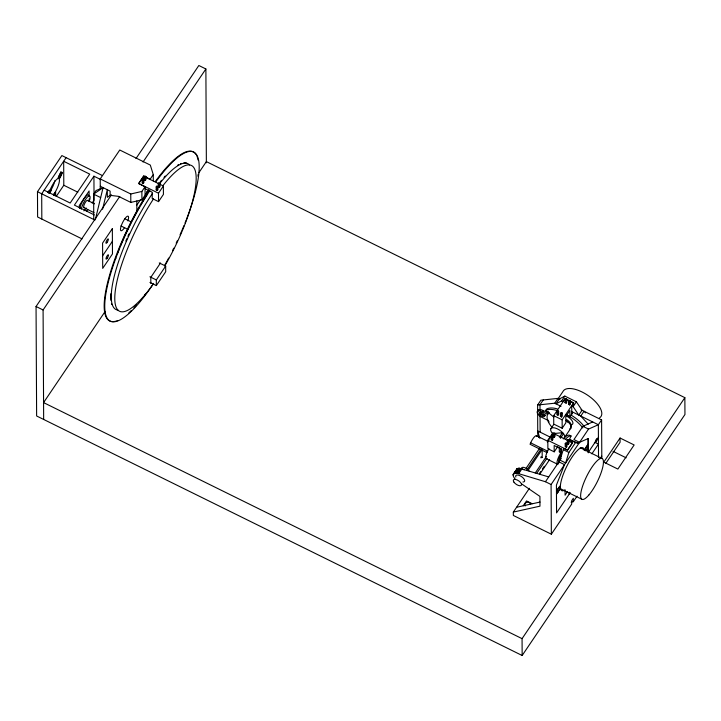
<?xml version="1.0" encoding="UTF-8"?>
<svg xmlns="http://www.w3.org/2000/svg" width="721" height="721" viewBox="0 0 721 721"><rect width="100%" height="100%" fill="white"/><g stroke="black" fill="none" stroke-linecap="round" stroke-linejoin="round"><path stroke-width="1.08" d="M514.956 478.744A8.129 3.632 34 0 1 513.136 475.04C513.334 472.336 516.957 472.94 518.687 473.67L545.455 481.736L551.087 484.521L551.349 534.207L513.352 515.461L513.334 512.09L529.403 488.297M537.965 411.385A5.687 2.542 34 0 1 543.301 410.61L548.402 413.133C546.464 415.26 546.951 418.261 547.789 420.74A22.757 10.184 34 0 0 551.754 426.985M95.487 219.022L103.076 187.64L96.073 190.515L93.631 194.129L93.766 219.49M102.589 209.207L107.303 189.731L107.339 197.311L110.142 195.328L118.568 196.373L130.807 202.412L141.92 199.861L145.092 195.166L145.047 186.739L138.576 183.549L143.623 176.077L150.094 179.268L153.267 174.572L150.301 165.073L119.758 150.013L100.228 178.925L100.282 189.416M48.857 193.255L49.83 190.056L47.703 191.921M563.254 449.661L560.028 460.169L565.652 462.945L568.878 452.437L575.556 442.55L578.846 443.433L569.923 439.774L569.112 440.982L572.627 442.721L567.58 450.192L564.065 448.453L563.254 449.661L568.878 452.437M530.647 442.82L530.07 444.271L546.96 452.599L547.536 451.157L530.638 442.829L530.836 442.388A8.129 2.127 -63.7 0 1 536.92 436.502M558.081 463.909L558.883 461.855L564.516 464.639L556.423 485.107L556.567 512.901L570.257 492.623M547.284 451.679L547.726 450.715M568.743 440.855L571.068 436.007L569.374 435.169A23.198 6.065 -63.7 0 0 563.263 438.9M542.165 457.475L540.804 457.79L541.174 456.627M82.041 238.903L37.609 216.985L37.474 191.723L61.889 155.574L102.301 175.509M66.116 157.656L41.692 193.805L41.827 219.067M49.235 192.976L51.407 189.767M53.462 195.058L55.634 191.849L55.643 195.22M56.238 196.463L63.799 185.27L63.673 161.27L89.71 174.112L70.171 203.034L44.134 190.191M100.895 179.628L93.928 176.194L74.398 205.115L94.289 214.93M86.493 211.397L87.755 209.532M92.162 202.998L94.054 200.195L93.928 176.194M198.825 172.779L206.359 161.612L684.86 397.659L684.95 414.503L522.157 655.497L36.627 415.981L36.05 306.497L111.476 194.841M135.99 158.548L198.843 65.503L205.882 68.973L206.368 162.82M43.657 419.451L43.089 309.967L119.767 196.445M143.028 162.018L205.882 68.973M142.118 179.971L142.767 179.006L143.894 179.565L143.912 182.593L143.254 183.558L142.127 183.008L142.118 179.971L143.245 180.529L143.254 183.558M144.182 176.915L144.831 175.951L145.957 176.501L145.975 179.538L145.327 180.502L144.2 179.944L144.182 176.915L145.309 177.465L145.327 180.502M143.245 180.529L143.894 179.565M145.309 177.465L145.957 176.501M141.92 199.861L141.875 191.444L145.047 186.739M102.643 255.748L112.413 241.292M136.828 205.143L140.496 199.717M145.173 195.04L148.832 189.623M156.187 186.919L156.836 185.955L157.962 186.505L157.98 189.542L157.331 190.506L156.205 189.947L156.187 186.919L157.313 187.469L157.331 190.506M158.26 183.855L158.908 182.891L160.035 183.449L160.044 186.478L159.395 187.442L158.269 186.883L158.26 183.855L159.377 184.414L159.395 187.442M157.313 187.469L157.962 186.505M159.377 184.414L160.035 183.449M156.205 189.947L156.854 188.983M158.269 186.883L158.926 185.919L158.908 182.891M158.503 193.219L163.379 185.991L143.677 176.266L138.792 183.494L158.503 193.219L158.539 201.637L152.212 198.518L152.176 192.201L145.137 188.731M158.539 201.637L163.424 194.409L163.379 185.991M105.167 311.418L43.575 402.606L522.067 638.653L522.157 655.497M160.486 263.03L150.797 277.369L150.833 283.353M149.941 282.425L156.34 285.579L156.313 279.937L165.668 266.085L159.269 262.922M156.34 285.579L165.704 271.727L165.668 266.085M538.65 437.503L537.758 434.33L537.605 405.022L540.858 400.2L557.973 398.398L559.983 399.38M543.246 399.948L539.993 404.769L540.02 410.24M547.663 420.208L542.823 417.81A5.687 2.542 34 0 1 537.091 412.169A5.687 2.542 34 0 1 542.48 411.817L543.364 410.655M553.845 417.162L545.761 410.393L546.743 408.951A23.198 10.373 34 0 1 557.234 408.852M537.605 405.022L554.719 403.21L557.973 398.398M558.027 398.821L562.912 391.593A22.757 10.184 34 0 1 589.03 396.18A22.757 10.184 34 0 1 599.493 417.901M561.587 400.921L564.84 396.099L576.385 401.795L582.045 410.267L578.783 415.089L573.123 406.617L571.717 405.923L573.754 402.913L565.03 398.605L562.993 401.615L561.587 400.921L555.99 403.841L559.244 399.019L564.84 396.099M513.289 474.238L516.993 468.803L519.273 468.244L548.717 476.923M513.172 474.616L517.327 468.578M513.136 475.04L515.848 471.02M514.47 473.228L517.723 468.407M566.156 414.954L569.914 416.801L569.878 410.483L565.814 416.513L565.841 422.83L562.182 428.247L553.737 424.083L553.692 415.666L565.093 398.794L573.528 402.958L573.546 405.067M514.929 473.111L518.183 468.29M515.452 473.057L518.705 468.235M556.855 411.628L557.504 410.664L558.631 411.222L558.64 414.251L557.991 415.215L556.864 414.656L556.855 411.628L557.973 412.187L557.991 415.215M564.994 399.578L565.643 398.614L566.769 399.173L566.787 402.201L566.129 403.165L565.003 402.606L564.994 399.578L566.12 400.137L566.129 403.165M516.02 473.057L519.273 468.244M516.633 473.129L519.895 468.308M557.973 412.187L558.631 411.222M566.12 400.137L566.769 399.173M517.29 473.246L520.544 468.425M565.003 402.606L565.661 401.642M517.975 473.427L521.229 468.614M518.687 473.67L521.941 468.848A8.129 3.632 34 0 1 524.14 469.867M560.424 413.394L561.073 412.43L562.2 412.98L562.218 416.017L561.569 416.981L560.442 416.423L560.424 413.394L561.551 413.944L561.569 416.981M568.563 401.345L569.22 400.38L570.338 400.93L570.356 403.967L569.707 404.932L568.581 404.373L568.563 401.345L569.689 401.894L569.707 404.932M550.853 428.734L553.809 424.354M561.551 413.944L562.2 412.98M569.689 401.894L570.338 400.93M568.581 404.373L569.23 403.409M526.123 468.244L539.723 448.111M526.871 470.047L541.083 449.003M547.825 440.279L552.71 433.051L572.411 442.766L567.526 450.003L547.825 440.279L547.87 448.705L554.197 451.824L557.865 446.407M528.078 470.317L541.065 451.085M547.257 441.928L550.348 437.35M551.583 435.52L552.827 433.691L562.479 432.672L563.48 433.754A8.129 3.632 34 0 1 564.597 437.286M562.182 428.247L562.137 419.829L573.528 402.958M551.141 436.755L551.79 435.79L552.917 436.349L552.935 439.377L552.286 440.342L551.159 439.792L551.141 436.755L552.268 437.314L552.286 440.342M553.205 433.7L553.863 432.735L554.99 433.285L554.999 436.322L554.35 437.286L553.223 436.728L553.205 433.7L554.332 434.249L554.35 437.286M552.268 437.314L552.917 436.349M554.332 434.249L554.99 433.285M573.123 406.617L576.385 401.795M569.914 416.801L572.357 413.187M535.261 472.967L546.401 456.483M559.388 437.25L562.479 432.672M536.884 473.129L546.797 458.475M560.388 438.332L563.498 433.754M539.506 473.346L540.705 471.57M542.507 468.902L544.301 466.244M539.714 474.256L549.609 459.601M565.048 436.746L570.969 427.986M523.248 505.736L526.501 500.924L532.134 503.7M565.21 443.694L565.868 442.73L566.994 443.289L567.003 446.326L566.355 447.281L565.228 446.732L565.21 443.694L566.336 444.253L566.355 447.281M567.283 440.639L567.932 439.675L569.058 440.234L569.076 443.262L568.427 444.226L567.301 443.667L567.283 440.639L568.409 441.189L568.427 444.226M566.336 444.253L566.994 443.289M568.409 441.189L569.058 440.234M567.301 443.667L567.95 442.703M545.455 481.736L561.19 458.448M592.716 421.956L582.901 426.309L573.943 439.567L579.576 442.343L588.165 438.539L588.246 452.418L598.412 437.368M551.087 484.521L588.525 429.085L598.349 424.732L601.602 419.919L581.009 409.753M556.45 491.001L559.712 486.179L559.721 489.55L556.468 494.372M584.938 448.832L588.201 444.01M586.047 450.589L588.21 447.38M591.878 453.833L598.448 444.109L594.699 442.252M567.409 491.749L565.084 495.192L565.066 490.794M600.169 458.538L601.792 456.132L601.602 419.919M551.349 534.207L571.699 504.078L571.681 500.716L573.303 498.301L573.321 501.672L571.104 502.186M573.321 501.672L577.034 496.174M620.069 438.026L603.792 462.125L617.87 469.065L634.147 444.965L620.069 438.026L620.096 442.234L605.694 463.549M522.067 638.653L684.86 397.659M547.446 414.485L549.258 412.511M516.993 468.803L516.389 470.218A8.129 3.632 34 0 0 516.434 470.678M565.057 489.694L564.426 490.217A23.901 6.246 -63.7 0 1 566.913 466.054A23.901 6.246 -63.7 0 1 584.253 450.49M103.076 187.64L93.631 194.129L100.67 197.599M100.228 178.925L130.762 193.994L141.875 191.444M516.587 507.269L540.029 502.059M513.334 512.09L539.966 506.169L539.921 496.408L521.499 483.8M554.719 403.21L561.01 406.32M571.753 411.619L598.349 424.732L598.52 457.637M100.264 186.252L110.115 191.119L110.142 195.328M582.901 426.309L588.525 429.085M553.692 415.666L562.137 419.829M542.553 411.853L547.59 414.341M540.975 414.07L543.787 415.458M613.03 451.346L626.152 457.826M63.799 185.27L77.814 192.192M87.547 200.393L94.541 203.845M124.49 218.616L131.483 222.068M569.923 439.774L575.556 442.55M568.166 439.54L570.149 440.522M580.252 447.723L602.044 458.466M550.051 437.034L537.74 430.96L539.831 438.359M83.987 207.702L93.973 212.623M120.93 225.925L127.923 229.377M536.406 435.7L548.33 441.576M37.474 191.723L94.974 220.085M559.307 447.399L559.325 451.86L561.019 452.698L560.992 448.237M546.266 458.673L557.522 464.234M149.905 276.783L156.313 279.937M560.244 488.604L582.027 499.347M36.05 306.497L43.089 309.967M585.497 412.854L584.01 411.24L580.756 416.062L588.183 424.146M563.732 434.078L563.218 433.366A8.129 3.632 34 0 0 552.998 427.724A8.129 3.632 34 0 0 552.692 433.7M588.165 438.539L588.246 452.824M571.717 405.923L571.762 414.341M569.22 400.38L569.23 402.399M569.175 492.2L569.184 494.218M561.235 455.293L561.199 448.985L554.17 445.506L554.197 451.824M542.156 449.733L542.192 457.294M540.047 415.72L540.137 432.14M153.267 174.572L153.303 180.89M146.606 191.732L146.624 195.941M143.623 176.077L143.632 178.186M136.81 200.934L136.864 211.46M130.762 193.994L130.807 202.412M89.116 196.617L89.089 191.002L79.319 205.467L79.328 207.711M89.125 198.87L89.143 201.114M601.792 456.132L601.81 458.376M115.324 259.542A81.293 21.242 -63.7 0 1 115.838 258.055M117.451 253.54A81.293 21.242 -63.7 0 1 118.019 252.017M118.307 251.25A81.293 21.242 -63.7 0 1 119.199 248.943M120.425 245.843A81.293 21.242 -63.7 0 1 123.724 238.029M124.066 237.245A81.293 21.242 -63.7 0 1 128.041 228.62M128.419 227.836A81.293 21.242 -63.7 0 1 130.726 223.159M131.907 220.842A81.293 21.242 -63.7 0 1 139.315 207.315M140.586 205.143A81.293 21.242 -63.7 0 1 144.452 198.834M144.885 198.149A81.293 21.242 -63.7 0 1 145.759 196.797M111.773 304.451A81.293 21.242 -63.7 0 1 111.494 303.532M110.908 300.36A81.293 21.242 -63.7 0 1 110.773 293.771M125.851 240.985A81.293 21.242 -63.7 0 1 126.878 238.633M127.932 236.281A81.293 21.242 -63.7 0 1 129.014 233.919M160.242 181.89A81.293 21.242 -63.7 0 1 161.504 180.331M164.009 177.402A81.293 21.242 -63.7 0 1 165.244 176.023M177.609 165.226A81.293 21.242 -63.7 0 1 178.601 164.667M180.484 163.775A81.293 21.242 -63.7 0 1 181.377 163.442M183.882 162.883A81.293 21.242 -63.7 0 1 186.748 163.189M163.045 185.513A81.293 21.242 -63.7 0 1 196.166 177.447A81.293 21.242 -63.7 0 1 164.749 266.013M153.095 284.245A81.293 21.242 -63.7 0 1 114.783 298.152A81.293 21.242 -63.7 0 1 153.519 198.861M159.521 183.774A81.293 21.242 -63.7 0 1 189.605 164.983M117.974 310.093A81.293 21.242 -63.7 0 1 116.288 268.807A81.293 21.242 -63.7 0 1 152.609 193.237M155.898 181.764A94.298 24.649 -63.7 0 1 196.04 153.997A94.298 24.649 -63.7 0 1 186.333 219.68M186.009 220.509A94.298 24.649 -63.7 0 1 185.027 222.996M184.017 225.493A94.298 24.649 -63.7 0 1 181.908 230.522M181.548 231.36A94.298 24.649 -63.7 0 1 180.07 234.731M177.375 240.625A94.298 24.649 -63.7 0 1 176.185 243.148M173.743 248.168A94.298 24.649 -63.7 0 1 172.499 250.665M168.642 258.082A94.298 24.649 -63.7 0 1 167.768 259.704M167.326 260.515A94.298 24.649 -63.7 0 1 164.649 265.328M153.618 283.38A94.298 24.649 -63.7 0 1 104.788 308.155A94.298 24.649 -63.7 0 1 149.842 190.578M155.339 181.485A94.298 24.649 -63.7 0 1 196.04 154.501M196.472 155.24A94.298 24.649 -63.7 0 1 196.869 156.06M197.23 156.944A94.298 24.649 -63.7 0 1 197.545 157.899M197.815 158.926A94.298 24.649 -63.7 0 1 198.05 160.017M198.131 174.437A94.298 24.649 -63.7 0 1 197.905 176.203M145.606 293.744A94.298 24.649 -63.7 0 1 144.678 294.979M136.521 305.001A94.298 24.649 -63.7 0 1 133.89 307.876M131.33 310.508A94.298 24.649 -63.7 0 1 128.834 312.869M117.703 320.521A94.298 24.649 -63.7 0 1 116.739 320.881M115.802 321.178A94.298 24.649 -63.7 0 1 107.997 280.974A94.298 24.649 -63.7 0 1 149.274 190.299M124.544 227.665A8.129 2.127 -63.7 0 1 120.533 228.521A8.129 2.127 -63.7 0 1 126.103 217.219A8.129 2.127 -63.7 0 1 127.887 220.887M81.293 209.234A8.94 2.334 -63.7 0 1 87.583 196.905A8.94 2.334 -63.7 0 1 89.188 201.574M86.114 207.918A8.94 2.334 -63.7 0 1 83.897 210.856M84.546 207.387A4.065 1.063 -63.7 0 1 84.528 203.845A4.065 1.063 -63.7 0 1 87.647 200.699M79.779 208.468A9.265 2.424 -63.7 0 1 84.429 198.158A9.265 2.424 -63.7 0 1 88.773 195.616M47.856 192.092A2.929 0.766 -63.7 0 1 48.884 192.84M54.922 180.583A10.977 2.866 -63.7 0 1 49.298 192.651M49.199 192.561A10.977 2.866 -63.7 0 1 55.968 180.079A10.977 2.866 -63.7 0 1 59.32 181.755A10.977 2.866 -63.7 0 1 53.525 194.733M53.751 194.823A2.929 0.766 -63.7 0 1 55.337 193.336A2.929 0.766 -63.7 0 1 54.958 195.706M49.524 192.741A2.929 0.766 -63.7 0 1 50.903 191.227M549.078 422.001A23.901 10.689 34 0 1 548.05 420.091M547.221 412.917A23.901 10.689 34 0 1 548.348 411.285M571.23 415.179A23.901 10.689 34 0 1 584.001 426.219M545.229 415.008A2.929 1.307 34 0 1 542.408 414.593A2.929 1.307 34 0 1 540.308 412.07M525.158 505.971A2.929 2.505 -0.3 0 1 526.69 502.366A2.929 2.505 -0.3 0 1 530.575 504.285M515.83 477.059A5.2 2.325 34 0 1 518.435 475.166A5.2 2.325 34 0 1 524.068 479.086A5.2 2.325 34 0 1 522.923 481.998M521.616 469.254A4.768 2.136 34 0 1 523.888 467.433A4.768 2.136 34 0 1 529.088 470.975M565.895 438.747A23.198 6.065 -63.7 0 1 571.068 436.007M557.82 464.252A8.129 2.127 -63.7 0 1 557.459 460.16A8.129 2.127 -63.7 0 1 561.371 452.184M559.325 451.86A8.129 2.127 -63.7 0 1 559.685 451.355M546.915 458.592A8.129 2.127 -63.7 0 1 545.869 455.933A8.129 2.127 -63.7 0 1 548.906 448.489M559.208 460.8A4.308 1.127 -63.7 0 1 559.244 458.313A4.308 1.127 -63.7 0 1 561.38 454.185M558.784 463.017A7.318 1.911 -63.7 0 1 561.479 455.339M545.761 410.393A23.198 10.373 34 0 1 557.928 410.808M565.967 420.37A8.129 3.632 34 0 1 569.761 428.86M566.742 421.388A4.065 1.821 34 0 1 567.472 422.082M545.437 415.215A3.254 1.451 34 0 1 542.489 414.8A3.254 1.451 34 0 1 540.038 412.151M595.753 439.801A5.687 2.542 34 0 1 594.401 442.622M596.564 438.602A5.687 2.542 34 0 1 596.096 441.288M572.375 440.747A22.757 10.184 34 0 1 569.356 439.648M566.841 414.99A22.757 10.184 34 0 1 582.802 427.923M566.589 416.125A7.318 3.272 34 0 1 572.447 421.352A7.318 3.272 34 0 1 571.095 424.804M566.598 419.469A7.318 3.272 34 0 1 570.473 426.922M60.879 171.995L58.068 177.853L59.708 178.366L62.52 172.508L60.879 171.995M112.341 228.656L102.58 243.112L102.706 268.383L112.476 253.918L112.341 228.656M107.141 258.361A2.442 0.64 -63.7 0 0 108.321 254.792A2.442 0.64 -63.7 0 0 106.212 257.757A2.442 0.64 -63.7 0 0 107.141 258.361M106.915 242.671A2.442 0.64 -63.7 0 0 108.294 238.966A2.442 0.64 -63.7 0 0 106.212 241.634A2.442 0.64 -63.7 0 0 106.915 242.671M60.05 177.051A2.929 0.766 -63.7 0 0 61.673 172.625A2.929 0.766 -63.7 0 0 59.167 175.87A2.929 0.766 -63.7 0 0 60.05 177.051M557.847 492.146A2.929 0.766 -63.7 0 0 559.46 487.72A2.929 0.766 -63.7 0 0 556.963 490.965A2.929 0.766 -63.7 0 0 557.847 492.146M586.326 449.976A2.929 0.766 -63.7 0 0 587.948 445.551A2.929 0.766 -63.7 0 0 585.452 448.786A2.929 0.766 -63.7 0 0 586.326 449.976M513.911 482.115A4.768 2.136 34 0 0 521.058 485.539A4.768 2.136 34 0 0 517.327 480.051A4.768 2.136 34 0 0 513.911 482.115M588.814 495.057A22.757 5.948 -63.7 0 0 603.117 459.782A22.757 5.948 -63.7 0 0 584.181 481.889A22.757 5.948 -63.7 0 0 588.814 495.057M539.795 414.44A3.254 1.451 34 0 0 544.625 416.423A3.254 1.451 34 0 0 541.615 412.646A3.254 1.451 34 0 0 539.795 414.44"/></g></svg>
